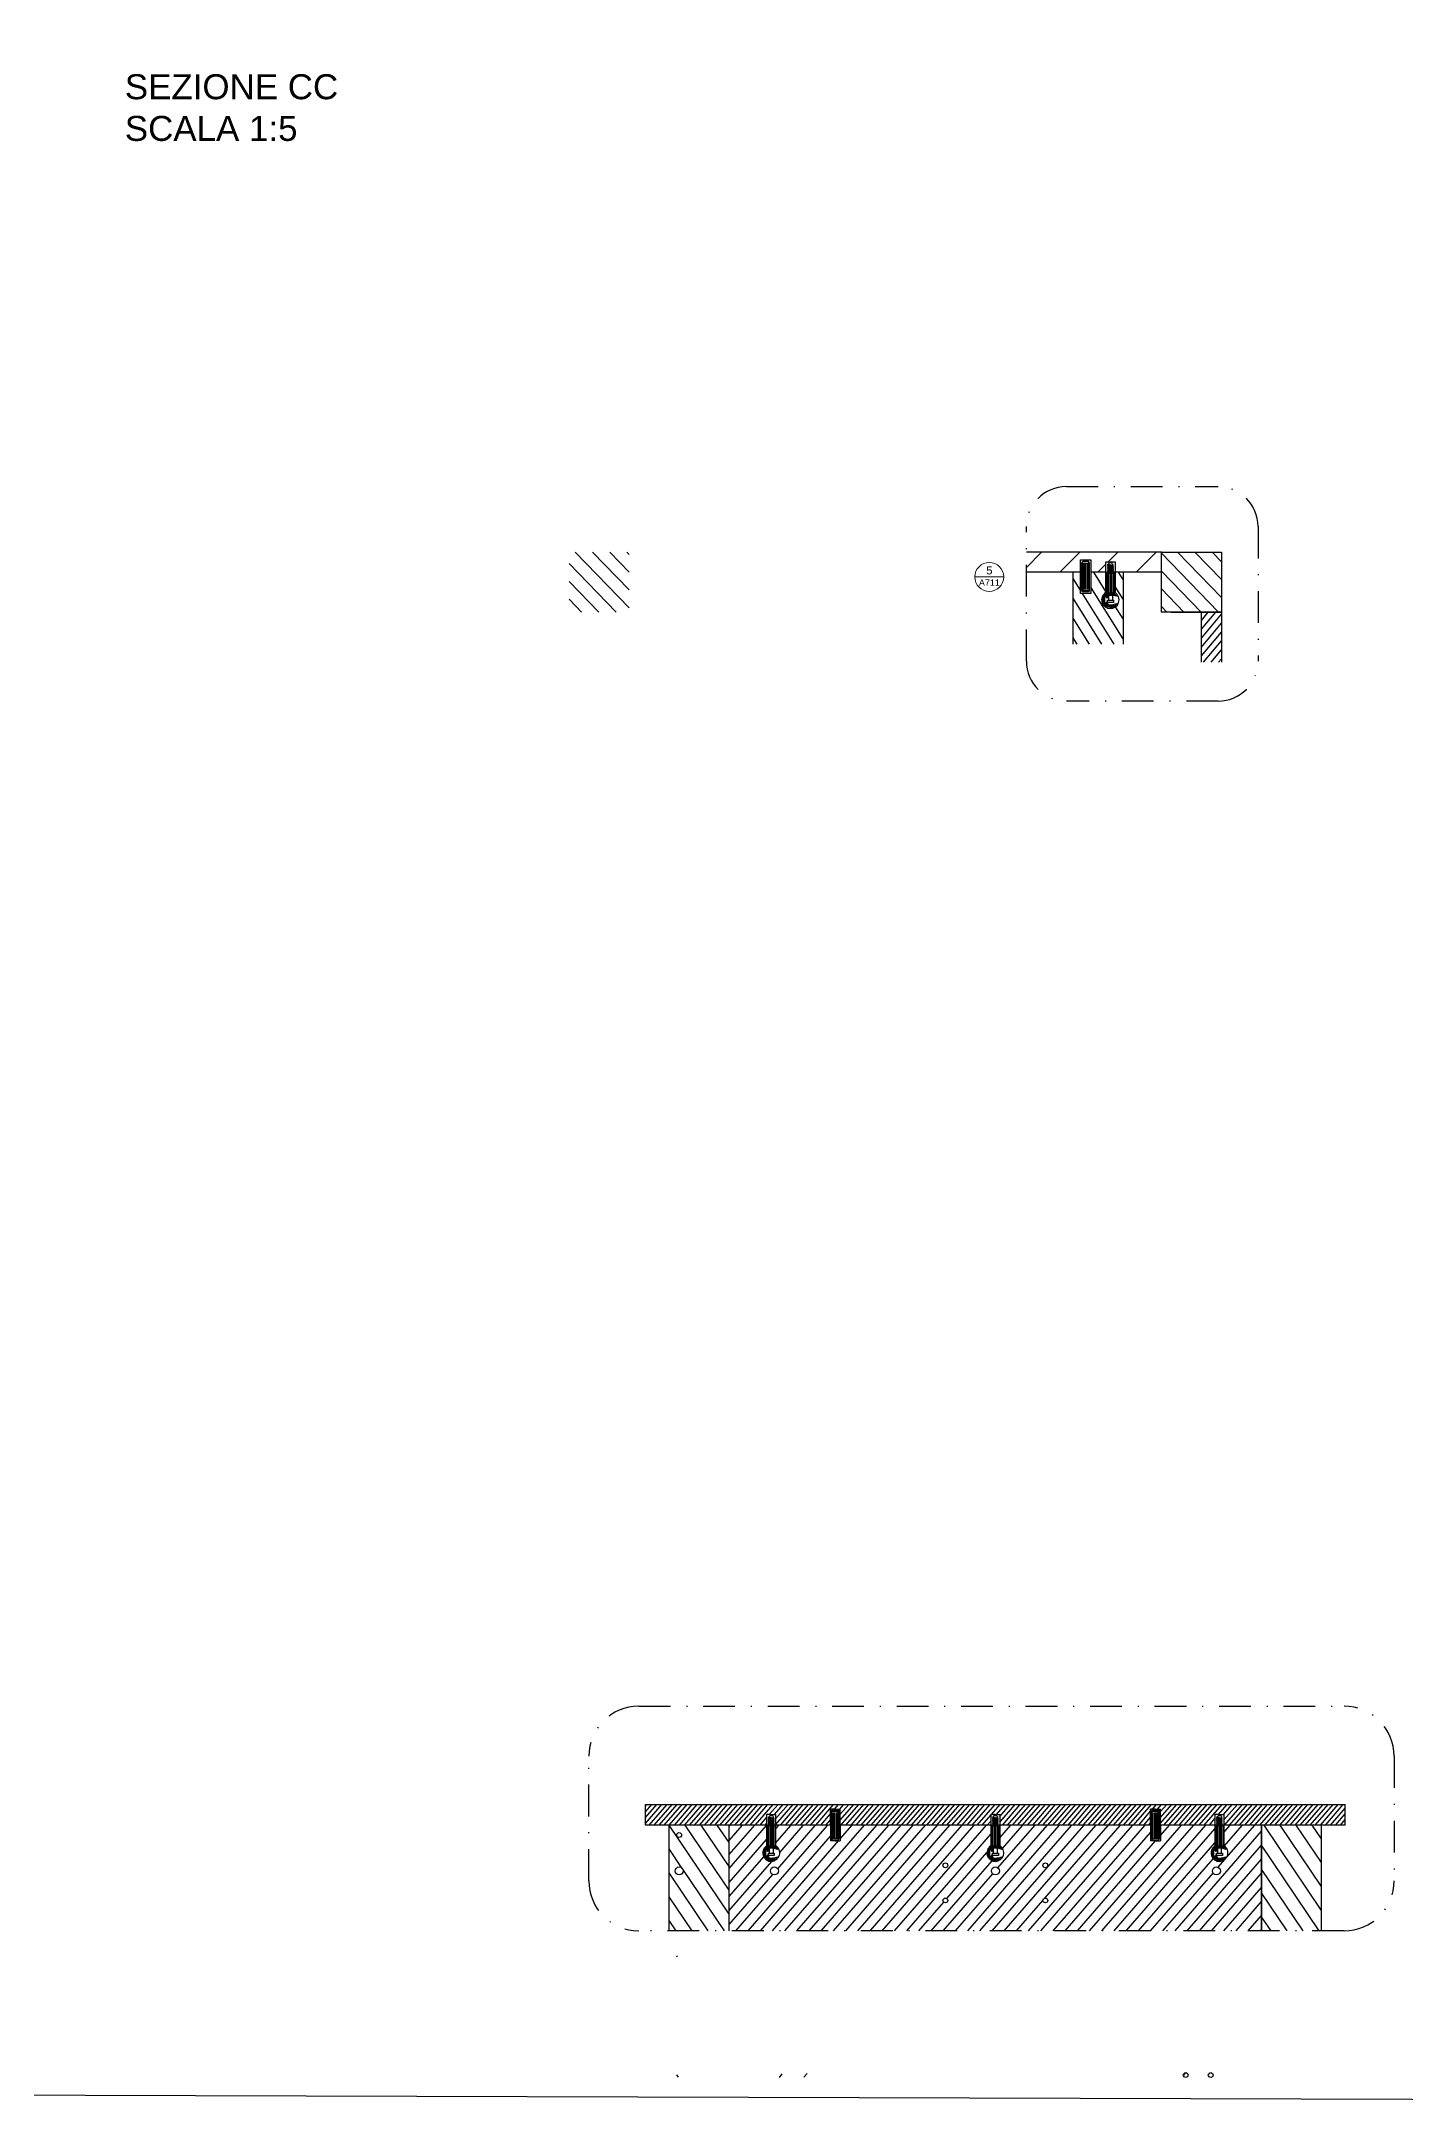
# Model space of a CAD drawing. Header units: millimetres. Extents: x -69 to 1786, y -423 to 412.
# Drawn here: x 193.1 to 329.6, y -423.1 to -216.8 of the extents above; entities that cross this region are included whole.
import ezdxf
from ezdxf.enums import TextEntityAlignment as Align

# ---------------------------------------------------------------- set-up
doc = ezdxf.new("R2010")
doc.units = ezdxf.units.MM
doc.header["$LTSCALE"] = 0.5
doc.linetypes.add('TRATTOPUNTO2', pattern=[12.7, 6.35, -3.175, 0, -3.175])
doc.layers.add('A-ANNO-SYMB', color=202, linetype='Continuous', lineweight=18)
for name, color, linetype in [('ALTRE LINEE', 70, 'Continuous'), ('CONTRONO SEZIONI', 26, 'Continuous'), ('G-ANNO-GEOMETRY', 2, 'Continuous'), ('linee sezionate', 5, 'Continuous'), ('SIMBOLI', 201, 'Continuous'), ('viti', 240, 'Continuous'), ('viti sottili', 4, 'Continuous')]:
    doc.layers.add(name, color=color, linetype=linetype)
doc.styles.add('ARIAL', font='arial.ttf')
doc.styles.get("Standard").update_dxf_attribs({"font": 'arial.ttf'})

# ---------------------------------------------------------------- blocks, each defined once
blk = doc.blocks.new('DETAGLI')
at = {"layer": 'A-ANNO-SYMB', "linetype": 'Continuous'}
blk.add_line((486.7, 356.2), (504.8, 356.2), dxfattribs=at)
blk.add_circle((495.7, 356.2), 9.05, dxfattribs=at)
for tag, p in [('TAVOLA', (495.7, 362.8)), ('SEZIONE', (495.7, 354.7))]:
    blk.add_attdef(tag, text='', height=5, dxfattribs=at).set_placement(p, align=Align.TOP_CENTER)

msp = doc.modelspace()

# ---------------------------------------------------------------- hatches: boundary and pattern name
at = {"layer": 'ALTRE LINEE'}
h = msp.add_hatch(dxfattribs=at)
h.set_pattern_fill('ANSI31', color=256, scale=0.39, angle=269)
h.set_pattern_definition([(314, (-210.3697, -217.236), (0.8907225, 0.8601607), [])])
h.paths.add_polyline_path([(251.89, -267.89), (245.89, -267.89), (245.89, -273.89), (251.89, -273.89)])
h.paths.add_polyline_path([(305.14, -267.89), (305.14, -273.89), (311.14, -273.89), (311.14, -267.89)])
at = {"layer": 'ALTRE LINEE', "lineweight": -3}
h = msp.add_hatch(dxfattribs=at)
h.set_pattern_fill('ANSI31', color=256, scale=0.85)
h.paths.add_polyline_path([(291.63, -267.89), (291.63, -269.89), (297.03, -269.89), (297.03, -268.67), (298.07, -268.67), (298.07, -269.89), (299.58, -269.89), (299.58, -268.87), (300.51, -268.87), (300.51, -269.89), (305.14, -269.89), (305.14, -267.89)])
h = msp.add_hatch(dxfattribs=at)
h.set_pattern_fill('ANSI31', color=256, scale=0.33, angle=77)
edge = h.paths.add_edge_path()
edge.add_line((297.03, -272.02), (297.03, -269.89))
edge.add_line((297.03, -269.89), (296.3, -269.89))
edge.add_line((296.3, -269.89), (296.3, -277.1))
edge.add_line((296.3, -277.1), (301.3, -277.1))
edge.add_line((301.3, -277.1), (301.3, -269.89))
edge.add_line((301.3, -269.89), (300.51, -269.89))
edge.add_line((300.51, -269.89), (300.51, -271.94))
edge.add_arc((300.03, -272.67), 0.869, -238.5707, 56.6861, ccw=False)
edge.add_line((299.58, -271.93), (299.58, -269.89))
edge.add_line((299.58, -269.89), (298.07, -269.89))
edge.add_line((298.07, -269.89), (298.07, -272.02))
edge.add_line((298.07, -272.02), (297.03, -272.02))
at = {"layer": 'ALTRE LINEE'}
h = msp.add_hatch(dxfattribs=at)
h.set_pattern_fill('ANSI31', color=256, scale=0.18, angle=185)
h.set_pattern_definition([(230, (-210.36974, -217.236), (0.4377944, -0.3673531), [])])
h.paths.add_polyline_path([(309.14, -273.89), (311.14, -273.89), (311.14, -278.89), (309.14, -278.89)])
h = msp.add_hatch(dxfattribs=at)
h.set_pattern_fill('ANSI31', color=256, scale=0.12, angle=184)
h.set_pattern_definition([(229, (-27.58225, -182.3809), (0.28754435, -0.2499585), [])])
h.paths.add_polyline_path([(305.04, -393.58), (305.04, -395.18), (310.49, -395.18), (310.49, -394.13), (311.39, -394.13), (311.39, -395.18), (323.53, -395.18), (323.53, -393.12), (253.53, -393.12), (253.53, -395.18), (265.65, -395.18), (265.65, -394.13), (266.55, -394.13), (266.55, -395.18), (272.03, -395.18), (272.03, -393.58), (273.01, -393.58), (273.01, -395.18), (288.07, -395.18), (288.07, -394.13), (288.97, -394.13), (288.97, -395.18), (304.06, -395.18), (304.06, -393.58)])
h = msp.add_hatch(dxfattribs=at)
h.set_pattern_fill('ANSI31', color=256, scale=0.42, angle=79)
h.set_pattern_definition([(124, (-27.5823, -182.3809), (-1.1055216, -0.7456837), [])])
h.paths.add_polyline_path([(257.3, -416.58, 1), (256.5, -416.58, 1)], flags=16)
h.paths.add_polyline_path([(256.66, -420.18, 1), (257.14, -420.18, 1)], flags=16)
h.paths.add_polyline_path([(257.14, -408.18, 1), (256.66, -408.18, 1)], flags=16)
h.paths.add_polyline_path([(257.3, -399.77, 1), (256.5, -399.77, 1)], flags=16)
h.paths.add_polyline_path([(257.14, -396.18, 1), (256.66, -396.18, 1)], flags=16)
h.paths.add_polyline_path([(315.16, -405.76), (321.16, -405.76), (321.16, -395.18), (315.16, -395.18)])
h.paths.add_polyline_path([(255.9, -405.76), (261.9, -405.76), (261.9, -395.18), (255.9, -395.18)])
h = msp.add_hatch(dxfattribs=at)
h.set_pattern_fill('ANSI31', color=256, scale=0.29, angle=184)
h.set_pattern_definition([(229, (-27.58225, -182.3809), (0.6948988, -0.6040664), [])])
h.paths.add_polyline_path([(283.77, -402.72, 1), (283.29, -402.72, 1)], flags=16)
h.paths.add_polyline_path([(283.77, -399.21, 1), (283.29, -399.21, 1)], flags=16)
h.paths.add_polyline_path([(288.93, -399.77, 1), (288.13, -399.77, 1)], flags=16)
h.paths.add_polyline_path([(293.77, -402.72, 1), (293.29, -402.72, 1)], flags=16)
h.paths.add_polyline_path([(293.77, -399.21, 1), (293.29, -399.21, 1)], flags=16)
h.paths.add_polyline_path([(269.25, -420.18, 1), (269.74, -420.18, 1)], flags=16)
h.paths.add_polyline_path([(266.83, -399.77, 1), (266.03, -399.77, 1)], flags=16)
h.paths.add_polyline_path([(266.75, -420.18, 1), (267.24, -420.18, 1)], flags=16)
h.paths.add_polyline_path([(307.33, -420.18, 1), (307.81, -420.18, 1)], flags=16)
h.paths.add_polyline_path([(311.04, -399.77, 1), (310.24, -399.77, 1)], flags=16)
h.paths.add_polyline_path([(309.83, -420.18, 1), (310.31, -420.18, 1)], flags=16)
edge = h.paths.add_edge_path()
edge.add_line((305.04, -395.18), (305.04, -396.77))
edge.add_line((305.04, -396.77), (304.06, -396.77))
edge.add_line((304.06, -396.77), (304.06, -395.21))
edge.add_line((304.06, -395.21), (288.97, -395.23))
edge.add_line((288.97, -395.23), (288.97, -397.24))
edge.add_arc((288.53, -397.97), 0.848, -236.9748, 58.899, ccw=False)
edge.add_line((288.07, -397.26), (288.07, -395.18))
edge.add_line((288.07, -395.18), (273.01, -395.18))
edge.add_line((273.01, -395.18), (273.01, -396.77))
edge.add_line((273.01, -396.77), (272.03, -396.77))
edge.add_line((272.03, -396.77), (272.03, -395.23))
edge.add_line((272.03, -395.23), (266.55, -395.23))
edge.add_line((266.55, -395.23), (266.55, -397.24))
edge.add_arc((266.11, -397.97), 0.848, -236.9748, 58.899, ccw=False)
edge.add_line((265.65, -397.26), (265.65, -395.18))
edge.add_line((265.65, -395.18), (261.9, -395.18))
edge.add_line((261.9, -395.18), (261.9, -405.76))
edge.add_line((261.9, -405.76), (315.16, -405.76))
edge.add_line((315.16, -405.76), (315.16, -395.22))
edge.add_line((315.16, -395.22), (311.39, -395.23))
edge.add_line((311.39, -395.23), (311.39, -397.24))
edge.add_arc((310.95, -397.97), 0.848, -236.9748, 58.899, ccw=False)
edge.add_line((310.49, -397.26), (310.49, -395.18))
edge.add_line((310.49, -395.18), (305.04, -395.18))
at = {"layer": 'viti sottili'}
h = msp.add_hatch(dxfattribs=at)
h.set_pattern_fill('ANSI31', color=256, scale=0.0084)
h.set_pattern_definition([(45, (-349.226032, -270.821336), (-0.0188585379, 0.0188585379), [])])
h.paths.add_polyline_path([(299.27, -272.67, -0.294676), (299.72, -271.98), (299.81, -272.19, 0.085849), (299.7, -272.49), (299.67, -272.49), (299.67, -272.37), (299.44, -272.37), (299.44, -272.96), (299.67, -272.96), (299.67, -272.85), (299.7, -272.85, 0.084542), (299.81, -273.14, 0.094878), (300.37, -273.13), (300.37, -273.34, -0.559973)])
h = msp.add_hatch(dxfattribs=at)
h.set_pattern_fill('ANSI31', color=256, scale=0.0084, angle=180)
h.set_pattern_definition([(225, (916.32056, -520.60498), (0.0188585379, -0.0188585379), [])])
h.paths.add_polyline_path([(265.35, -397.99, -0.294676), (265.8, -397.3), (265.9, -397.51, 0.085849), (265.78, -397.81), (265.75, -397.81), (265.75, -397.69), (265.52, -397.69), (265.52, -398.28), (265.75, -398.28), (265.75, -398.17), (265.78, -398.17, 0.084542), (265.9, -398.46, 0.094878), (266.45, -398.45), (266.45, -398.66, -0.559973)])
h = msp.add_hatch(dxfattribs=at)
h.set_pattern_fill('ANSI31', color=256, scale=0.0084, angle=180)
h.set_pattern_definition([(225, (938.740323, -520.60498), (0.0188585379, -0.0188585379), [])])
h.paths.add_polyline_path([(287.77, -397.99, -0.294676), (288.22, -397.3), (288.32, -397.51, 0.085849), (288.2, -397.81), (288.17, -397.81), (288.17, -397.69), (287.94, -397.69), (287.94, -398.28), (288.17, -398.28), (288.17, -398.17), (288.2, -398.17, 0.084542), (288.32, -398.46, 0.094878), (288.87, -398.45), (288.87, -398.66, -0.559973)])
h = msp.add_hatch(dxfattribs=at)
h.set_pattern_fill('ANSI31', color=256, scale=0.0084, angle=180)
h.set_pattern_definition([(225, (961.160507, -520.60498), (0.0188585379, -0.0188585379), [])])
h.paths.add_polyline_path([(310.19, -397.99, -0.294676), (310.64, -397.3), (310.74, -397.51, 0.085849), (310.62, -397.81), (310.59, -397.81), (310.59, -397.69), (310.36, -397.69), (310.36, -398.28), (310.59, -398.28), (310.59, -398.17), (310.62, -398.17, 0.084542), (310.74, -398.46, 0.094878), (311.29, -398.45), (311.29, -398.66, -0.559973)])

# ---------------------------------------------------------------- linework, layer by layer
at = {"layer": 'ALTRE LINEE'}
msp.add_line((306.11, -273.89), (311.14, -273.89), dxfattribs=at)
for centre in [(307.57, -420.18), (310.07, -420.18)]:
    msp.add_circle(centre, 0.24, dxfattribs=at)
at = {"layer": 'CONTRONO SEZIONI', "linetype": 'TRATTOPUNTO2', "lineweight": -3}
for points in [[(295.63, -261.34), (310.81, -261.34)], [(291.63, -278.79), (291.63, -265.34)], [(314.81, -265.34), (314.81, -278.79)], [(310.81, -282.79), (295.63, -282.79)], [(252.86, -383.3), (323.41, -383.3)], [(247.86, -400.76), (247.86, -388.3)], [(328.41, -388.3), (328.41, -400.76)], [(323.41, -405.76), (252.86, -405.76)]]:
    msp.add_lwpolyline(points, dxfattribs=at)
for centre, radius, start, end in [((295.63, -265.34), 4, 90, 180), ((310.81, -265.34), 4, 0, 90), ((295.63, -278.79), 4, 180, 270), ((310.81, -278.79), 4, 270, 0), ((252.86, -388.3), 5, 90, 180), ((323.41, -388.3), 5, 0, 90), ((252.86, -400.76), 5, 180, 270), ((323.41, -400.76), 5, 270, 0)]:
    msp.add_arc(centre, radius, start, end, dxfattribs=at)
at = {"layer": 'G-ANNO-GEOMETRY'}
msp.add_lwpolyline([(-68.62, 69.61), (473.33, 68), (473.96, -423.05), (-67.99, -421.44)], close=True, dxfattribs=at)
at = {"layer": 'linee sezionate'}
for p, q in [((305.14, -267.89), (291.63, -267.89)), ((297.03, -269.89), (291.63, -269.89)), ((296.3, -277.1), (296.3, -269.89)), ((299.58, -269.89), (298.07, -269.89)), ((305.14, -269.89), (300.51, -269.89)), ((301.3, -269.89), (301.3, -277.1)), ((309.14, -278.89), (309.14, -273.89)), ((311.14, -273.89), (311.14, -278.89)), ((253.53, -393.12), (323.53, -393.12)), ((253.53, -395.18), (253.53, -393.12)), ((323.53, -395.18), (323.53, -393.12)), ((265.65, -395.18), (253.53, -395.18)), ((255.9, -405.76), (255.9, -395.17)), ((261.9, -405.76), (261.9, -395.18)), ((272.03, -395.18), (266.55, -395.18)), ((288.07, -395.18), (273.01, -395.18)), ((304.06, -395.18), (288.97, -395.18)), ((310.49, -395.18), (305.04, -395.18)), ((323.53, -395.18), (311.39, -395.18)), ((315.16, -395.18), (315.16, -405.76)), ((315.16, -405.76), (315.16, -395.18)), ((321.16, -405.76), (321.16, -395.17))]:
    msp.add_line(p, q, dxfattribs=at)
at = {"layer": 'linee sezionate', "lineweight": -3}
for p, q in [((272.52, -393.58), (272.03, -393.58)), ((272.03, -395.18), (272.03, -393.58)), ((272.52, -393.58), (273.01, -393.58)), ((273.01, -395.18), (273.01, -393.58)), ((304.55, -393.58), (304.06, -393.58)), ((304.06, -395.18), (304.06, -393.58)), ((304.55, -393.58), (305.04, -393.58)), ((305.04, -395.18), (305.04, -393.58)), ((266.1, -394.13), (265.65, -394.13)), ((265.65, -394.13), (265.65, -397.26)), ((266.1, -394.13), (266.55, -394.13)), ((266.55, -394.13), (266.55, -397.24)), ((272.03, -395.18), (272.03, -396.77)), ((273.01, -395.18), (273.01, -396.77)), ((288.52, -394.13), (288.07, -394.13)), ((288.07, -394.13), (288.07, -397.26)), ((288.52, -394.13), (288.97, -394.13)), ((288.97, -394.13), (288.97, -397.24)), ((304.06, -395.18), (304.06, -396.77)), ((305.04, -395.18), (305.04, -396.77)), ((310.94, -394.13), (310.49, -394.13)), ((310.49, -394.13), (310.49, -397.26)), ((310.94, -394.13), (311.39, -394.13)), ((311.39, -394.13), (311.39, -397.24)), ((272.52, -396.77), (272.03, -396.77)), ((272.52, -396.77), (273.01, -396.77)), ((304.55, -396.77), (304.06, -396.77)), ((304.55, -396.77), (305.04, -396.77))]:
    msp.add_line(p, q, dxfattribs=at)
at = {"layer": 'linee sezionate'}
msp.add_lwpolyline([(305.14, -273.89), (305.14, -267.89), (311.14, -267.89), (311.14, -273.89), (305.14, -273.89)], dxfattribs=at)
at = {"layer": 'linee sezionate', "lineweight": -3}
msp.add_lwpolyline([(297.03, -268.67), (298.07, -268.67), (298.07, -272.02), (297.03, -272.02)], close=True, dxfattribs=at)
msp.add_lwpolyline([(299.58, -271.93), (299.58, -268.87), (300.51, -268.87), (300.51, -271.94)], dxfattribs=at)
for centre, radius, start, end in [((300.03, -272.67), 0.869, 121.4293, 56.6861), ((266.11, -397.97), 0.848, 123.0252, 58.899), ((288.53, -397.97), 0.848, 123.0252, 58.899), ((310.95, -397.97), 0.848, 123.0252, 58.899)]:
    msp.add_arc(centre, radius, start, end, dxfattribs=at)
at = {"layer": 'viti'}
for centre, radius in [((256.9, -396.18), 0.24), ((256.9, -399.77), 0.4), ((266.43, -399.77), 0.4), ((283.53, -399.21), 0.24), ((288.53, -399.77), 0.4), ((293.53, -399.21), 0.24), ((310.64, -399.77), 0.4), ((283.53, -402.72), 0.24), ((293.53, -402.72), 0.24)]:
    msp.add_circle(centre, radius, dxfattribs=at)
at = {"layer": 'viti sottili'}
for p, q in [((297.27, -268.83), (297.15, -268.98)), ((297.15, -268.98), (297.95, -268.98)), ((297.15, -268.98), (297.15, -271.7)), ((297.84, -268.83), (297.27, -268.83)), ((297.27, -269.08), (297.27, -271.62)), ((297.41, -269.08), (297.41, -271.61)), ((297.55, -269.08), (297.55, -271.61)), ((297.7, -269.08), (297.7, -271.61)), ((297.95, -268.98), (297.84, -268.83)), ((297.84, -269.08), (297.84, -271.61)), ((297.95, -271.7), (297.95, -268.98)), ((299.75, -269.1), (299.75, -269.15)), ((299.75, -269.1), (299.8, -269.1)), ((299.75, -269.15), (300.28, -269.3)), ((299.75, -269.24), (299.75, -269.29)), ((299.75, -269.24), (299.8, -269.24)), ((299.75, -269.29), (300.28, -269.44)), ((299.75, -269.38), (299.75, -269.43)), ((299.75, -269.38), (299.8, -269.38)), ((299.75, -269.43), (300.28, -269.58)), ((299.75, -269.52), (299.75, -269.57)), ((299.75, -269.52), (299.8, -269.52)), ((299.75, -269.57), (300.28, -269.72)), ((299.75, -269.69), (299.75, -269.74)), ((299.75, -269.69), (299.8, -269.69)), ((299.75, -269.74), (300.28, -269.88)), ((300.33, -269.25), (299.8, -269.1)), ((300.33, -269.39), (299.8, -269.24)), ((300.33, -269.53), (299.8, -269.38)), ((300.33, -269.67), (299.8, -269.52)), ((300.33, -269.83), (299.8, -269.69)), ((299.83, -269.11), (299.83, -269.05)), ((299.83, -269.25), (299.83, -269.17)), ((299.83, -269.39), (299.83, -269.31)), ((299.83, -269.53), (299.83, -269.45)), ((299.83, -269.69), (299.83, -269.6)), ((299.83, -269.89), (299.83, -269.76)), ((300.25, -269.05), (300.25, -269.22)), ((300.25, -269.29), (300.25, -269.36)), ((300.25, -269.43), (300.25, -269.5)), ((300.25, -269.57), (300.25, -269.65)), ((300.25, -269.71), (300.25, -269.81)), ((300.25, -269.87), (300.25, -269.89)), ((300.28, -269.3), (300.33, -269.3)), ((300.28, -269.44), (300.33, -269.44)), ((300.28, -269.58), (300.33, -269.58)), ((300.28, -269.72), (300.33, -269.72)), ((300.28, -269.88), (300.33, -269.88)), ((300.33, -269.3), (300.33, -269.25)), ((300.33, -269.44), (300.33, -269.39)), ((300.33, -269.58), (300.33, -269.53)), ((300.33, -269.72), (300.33, -269.67)), ((300.33, -269.88), (300.33, -269.83)), ((297.15, -271.7), (297.95, -271.7)), ((297.27, -271.85), (297.15, -271.7)), ((297.84, -271.85), (297.27, -271.85)), ((297.55, -271.85), (297.3, -271.85)), ((297.95, -271.7), (297.84, -271.85)), ((300.44, -272.1), (299.67, -272.1)), ((299.67, -272.1), (299.67, -272.18)), ((299.67, -272.18), (300.44, -272.18)), ((299.72, -271.98), (299.81, -272.19)), ((300.44, -272.18), (300.44, -272.1)), ((300.37, -273.13), (300.37, -273.34)), ((272.12, -393.82), (272.24, -393.67)), ((272.92, -393.82), (272.12, -393.82)), ((272.12, -393.82), (272.12, -396.55)), ((272.24, -393.67), (272.8, -393.67)), ((272.24, -396.45), (272.24, -393.91)), ((272.38, -396.45), (272.38, -393.91)), ((272.52, -393.67), (272.77, -393.67)), ((272.52, -396.45), (272.52, -393.91)), ((272.66, -396.45), (272.66, -393.91)), ((272.8, -393.67), (272.92, -393.82)), ((272.8, -396.45), (272.8, -393.9)), ((272.92, -396.55), (272.92, -393.82)), ((304.15, -393.82), (304.26, -393.67)), ((304.95, -393.82), (304.15, -393.82)), ((304.15, -393.82), (304.15, -396.55)), ((304.26, -393.67), (304.83, -393.67)), ((304.26, -396.45), (304.26, -393.91)), ((304.41, -396.45), (304.41, -393.91)), ((304.55, -393.67), (304.8, -393.67)), ((304.55, -396.45), (304.55, -393.91)), ((304.69, -396.45), (304.69, -393.91)), ((304.83, -393.67), (304.95, -393.82)), ((304.83, -396.45), (304.83, -393.9)), ((304.95, -396.55), (304.95, -393.82)), ((265.81, -394.38), (265.81, -394.43)), ((265.81, -394.38), (265.86, -394.38)), ((265.81, -394.43), (266.34, -394.58)), ((265.81, -394.53), (265.81, -394.58)), ((265.81, -394.53), (265.86, -394.53)), ((265.81, -394.58), (266.34, -394.72)), ((265.81, -394.67), (265.81, -394.72)), ((265.81, -394.67), (265.86, -394.67)), ((265.81, -394.72), (266.34, -394.86)), ((265.81, -394.81), (265.81, -394.86)), ((265.81, -394.81), (265.86, -394.81)), ((265.81, -394.86), (266.34, -395.01)), ((265.81, -394.97), (265.81, -395.02)), ((265.81, -394.97), (265.86, -394.97)), ((265.81, -395.02), (266.34, -395.17)), ((266.39, -394.53), (265.86, -394.38)), ((266.39, -394.67), (265.86, -394.53)), ((266.39, -394.81), (265.86, -394.67)), ((266.39, -394.96), (265.86, -394.81)), ((266.39, -395.12), (265.86, -394.97)), ((265.89, -395.18), (265.89, -394.33)), ((266.31, -394.33), (266.31, -395.18)), ((266.34, -394.58), (266.39, -394.58)), ((266.34, -394.72), (266.39, -394.72)), ((266.34, -394.86), (266.39, -394.86)), ((266.34, -395.01), (266.39, -395.01)), ((266.34, -395.17), (266.39, -395.17)), ((266.39, -394.58), (266.39, -394.53)), ((266.39, -394.72), (266.39, -394.67)), ((266.39, -394.86), (266.39, -394.81)), ((266.39, -395.01), (266.39, -394.96)), ((266.39, -395.17), (266.39, -395.12)), ((288.23, -394.38), (288.23, -394.43)), ((288.23, -394.38), (288.28, -394.38)), ((288.23, -394.43), (288.76, -394.58)), ((288.23, -394.53), (288.23, -394.58)), ((288.23, -394.53), (288.28, -394.53)), ((288.23, -394.58), (288.76, -394.72)), ((288.23, -394.67), (288.23, -394.72)), ((288.23, -394.67), (288.28, -394.67)), ((288.23, -394.72), (288.76, -394.86)), ((288.23, -394.81), (288.23, -394.86)), ((288.23, -394.81), (288.28, -394.81)), ((288.23, -394.86), (288.76, -395.01)), ((288.23, -394.97), (288.23, -395.02)), ((288.23, -394.97), (288.28, -394.97)), ((288.23, -395.02), (288.76, -395.17)), ((288.81, -394.53), (288.28, -394.38)), ((288.81, -394.67), (288.28, -394.53)), ((288.81, -394.81), (288.28, -394.67)), ((288.81, -394.96), (288.28, -394.81)), ((288.81, -395.12), (288.28, -394.97)), ((288.31, -395.18), (288.31, -394.33)), ((288.73, -394.33), (288.73, -395.18)), ((288.76, -394.58), (288.81, -394.58)), ((288.76, -394.72), (288.81, -394.72)), ((288.76, -394.86), (288.81, -394.86)), ((288.76, -395.01), (288.81, -395.01)), ((288.76, -395.17), (288.81, -395.17)), ((288.81, -394.58), (288.81, -394.53)), ((288.81, -394.72), (288.81, -394.67)), ((288.81, -394.86), (288.81, -394.81)), ((288.81, -395.01), (288.81, -394.96)), ((288.81, -395.17), (288.81, -395.12)), ((310.65, -394.38), (310.65, -394.43)), ((310.65, -394.38), (310.7, -394.38)), ((310.65, -394.43), (311.18, -394.58)), ((310.65, -394.53), (310.65, -394.58)), ((310.65, -394.53), (310.7, -394.53)), ((310.65, -394.58), (311.18, -394.72)), ((310.65, -394.67), (310.65, -394.72)), ((310.65, -394.67), (310.7, -394.67)), ((310.65, -394.72), (311.18, -394.86)), ((310.65, -394.81), (310.65, -394.86)), ((310.65, -394.81), (310.7, -394.81)), ((310.65, -394.86), (311.18, -395.01)), ((310.65, -394.97), (310.65, -395.02)), ((310.65, -394.97), (310.7, -394.97)), ((310.65, -395.02), (311.18, -395.17)), ((311.23, -394.53), (310.7, -394.38)), ((311.23, -394.67), (310.7, -394.53)), ((311.23, -394.81), (310.7, -394.67)), ((311.23, -394.96), (310.7, -394.81)), ((311.23, -395.12), (310.7, -394.97)), ((310.73, -395.18), (310.73, -394.33)), ((311.15, -394.33), (311.15, -395.18)), ((311.18, -394.58), (311.23, -394.58)), ((311.18, -394.72), (311.23, -394.72)), ((311.18, -394.86), (311.23, -394.86)), ((311.18, -395.01), (311.23, -395.01)), ((311.18, -395.17), (311.23, -395.17)), ((311.23, -394.58), (311.23, -394.53)), ((311.23, -394.72), (311.23, -394.67)), ((311.23, -394.86), (311.23, -394.81)), ((311.23, -395.01), (311.23, -394.96)), ((311.23, -395.17), (311.23, -395.12)), ((266.5, -397.38), (265.73, -397.38)), ((265.73, -397.38), (265.73, -397.47)), ((265.73, -397.47), (266.5, -397.47)), ((265.8, -397.3), (265.9, -397.51)), ((266.5, -397.47), (266.5, -397.38)), ((272.12, -396.55), (272.24, -396.7)), ((272.92, -396.55), (272.12, -396.55)), ((272.24, -396.7), (272.8, -396.7)), ((272.8, -396.7), (272.92, -396.55)), ((288.92, -397.38), (288.15, -397.38)), ((288.15, -397.38), (288.15, -397.47)), ((288.15, -397.47), (288.92, -397.47)), ((288.22, -397.3), (288.32, -397.51)), ((288.92, -397.47), (288.92, -397.38)), ((304.15, -396.55), (304.26, -396.7)), ((304.95, -396.55), (304.15, -396.55)), ((304.26, -396.7), (304.83, -396.7)), ((304.83, -396.7), (304.95, -396.55)), ((311.34, -397.38), (310.57, -397.38)), ((310.57, -397.38), (310.57, -397.47)), ((310.57, -397.47), (311.34, -397.47)), ((310.64, -397.3), (310.74, -397.51)), ((311.34, -397.47), (311.34, -397.38)), ((266.45, -398.45), (266.45, -398.66)), ((288.87, -398.45), (288.87, -398.66)), ((311.29, -398.45), (311.29, -398.66))]:
    msp.add_line(p, q, dxfattribs=at)
for points in [[(299.67, -269.95), (300.44, -269.95), (300.44, -269.89), (299.67, -269.89), (299.67, -269.95)], [(299.7, -272.1), (299.7, -269.95), (299.81, -269.95), (299.81, -272.1)], [(300, -272.1), (300, -269.95), (300.1, -269.95), (300.1, -272.1)], [(300.3, -272.1), (300.3, -269.95), (300.41, -269.95), (300.41, -272.1)], [(299.87, -272.7), (299.87, -272.18), (300.24, -272.18), (300.24, -272.7)], [(299.76, -272.93), (299.76, -272.7), (300.35, -272.7), (300.35, -272.93), (299.76, -272.93)], [(265.73, -395.23), (266.5, -395.23), (266.5, -395.18), (265.73, -395.18), (265.73, -395.23)], [(265.76, -397.38), (265.76, -395.23), (265.87, -395.23), (265.87, -397.38)], [(266.06, -397.38), (266.06, -395.23), (266.16, -395.23), (266.16, -397.38)], [(266.35, -397.38), (266.35, -395.23), (266.46, -395.23), (266.46, -397.38)], [(288.15, -395.23), (288.92, -395.23), (288.92, -395.18), (288.15, -395.18), (288.15, -395.23)], [(288.18, -397.38), (288.18, -395.23), (288.29, -395.23), (288.29, -397.38)], [(288.48, -397.38), (288.48, -395.23), (288.58, -395.23), (288.58, -397.38)], [(288.77, -397.38), (288.77, -395.23), (288.88, -395.23), (288.88, -397.38)], [(310.57, -395.23), (311.34, -395.23), (311.34, -395.18), (310.57, -395.18), (310.57, -395.23)], [(310.6, -397.38), (310.6, -395.23), (310.71, -395.23), (310.71, -397.38)], [(310.9, -397.38), (310.9, -395.23), (311, -395.23), (311, -397.38)], [(311.19, -397.38), (311.19, -395.23), (311.3, -395.23), (311.3, -397.38)], [(265.82, -398.21), (265.82, -397.99), (266.41, -397.99), (266.41, -398.21), (265.82, -398.21)], [(265.93, -397.99), (265.93, -397.47), (266.29, -397.47), (266.29, -397.99)], [(288.24, -398.21), (288.24, -397.99), (288.83, -397.99), (288.83, -398.21), (288.24, -398.21)], [(288.35, -397.99), (288.35, -397.47), (288.71, -397.47), (288.71, -397.99)], [(310.66, -398.21), (310.66, -397.99), (311.25, -397.99), (311.25, -398.21), (310.66, -398.21)], [(310.77, -397.99), (310.77, -397.47), (311.13, -397.47), (311.13, -397.99)]]:
    msp.add_lwpolyline(points, dxfattribs=at)
for points in [[(300.66, -273.08, -0.74706), (299.27, -272.67, -0.74706), (300.66, -272.26), (300.66, -272.3, 0.147415), (299.81, -272.19, 0.085849), (299.7, -272.49), (299.67, -272.49), (299.67, -272.37), (299.44, -272.37), (299.44, -272.96), (299.67, -272.96), (299.67, -272.85), (299.7, -272.85, 0.084542), (299.81, -273.14, 0.147415), (300.66, -273.03), (300.66, -273.08)], [(266.75, -398.4, -0.74706), (265.35, -397.99, -0.74706), (266.75, -397.57), (266.75, -397.62, 0.147415), (265.9, -397.51, 0.085849), (265.78, -397.81), (265.75, -397.81), (265.75, -397.69), (265.52, -397.69), (265.52, -398.28), (265.75, -398.28), (265.75, -398.17), (265.78, -398.17, 0.084542), (265.9, -398.46, 0.147415), (266.75, -398.35), (266.75, -398.4)], [(289.17, -398.4, -0.74706), (287.77, -397.99, -0.74706), (289.17, -397.57), (289.17, -397.62, 0.147415), (288.32, -397.51, 0.085849), (288.2, -397.81), (288.17, -397.81), (288.17, -397.69), (287.94, -397.69), (287.94, -398.28), (288.17, -398.28), (288.17, -398.17), (288.2, -398.17, 0.084542), (288.32, -398.46, 0.147415), (289.17, -398.35), (289.17, -398.4)], [(311.59, -398.4, -0.74706), (310.19, -397.99, -0.74706), (311.59, -397.57), (311.59, -397.62, 0.147415), (310.74, -397.51, 0.085849), (310.62, -397.81), (310.59, -397.81), (310.59, -397.69), (310.36, -397.69), (310.36, -398.28), (310.59, -398.28), (310.59, -398.17), (310.62, -398.17, 0.084542), (310.74, -398.46, 0.147415), (311.59, -398.35), (311.59, -398.4)]]:
    msp.add_lwpolyline(points, format="xyb", dxfattribs=at)
for centre in [(300.04, -269.24), (266.1, -394.53), (288.52, -394.53), (310.94, -394.53)]:
    msp.add_arc(centre, 0.285, 43.7004, 136.2996, dxfattribs=at)

# ---------------------------------------------------------------- block references
at = {"layer": 'SIMBOLI'}
ref = msp.add_blockref('DETAGLI', (208.61, -327.36), dxfattribs=dict(at, xscale=0.16, yscale=0.16, zscale=0.16))
ref.add_attrib('SEZIONE', 'A711', dxfattribs={"layer": 'A-ANNO-SYMB', "linetype": 'Continuous', "height": 0.64, "style": 'ARIAL'}).set_placement((287.93, -270.62), align=Align.TOP_CENTER)
ref.add_attrib('TAVOLA', '5', dxfattribs={"layer": 'A-ANNO-SYMB', "linetype": 'Continuous', "height": 0.8, "style": 'ARIAL'}).set_placement((287.93, -269.32), align=Align.TOP_CENTER)

# ---------------------------------------------------------------- texts
at = {"layer": 'ALTRE LINEE', "lineweight": -3, "insert": (201.45, -220.1), "char_height": 2.5, "attachment_point": 1}
msp.add_mtext_dynamic_manual_height_columns('SEZIONE CC\\PSCALA 1:5', width=34.7088, gutter_width=12.5, heights=[0], dxfattribs=at)

doc.saveas('drawing.dxf')
